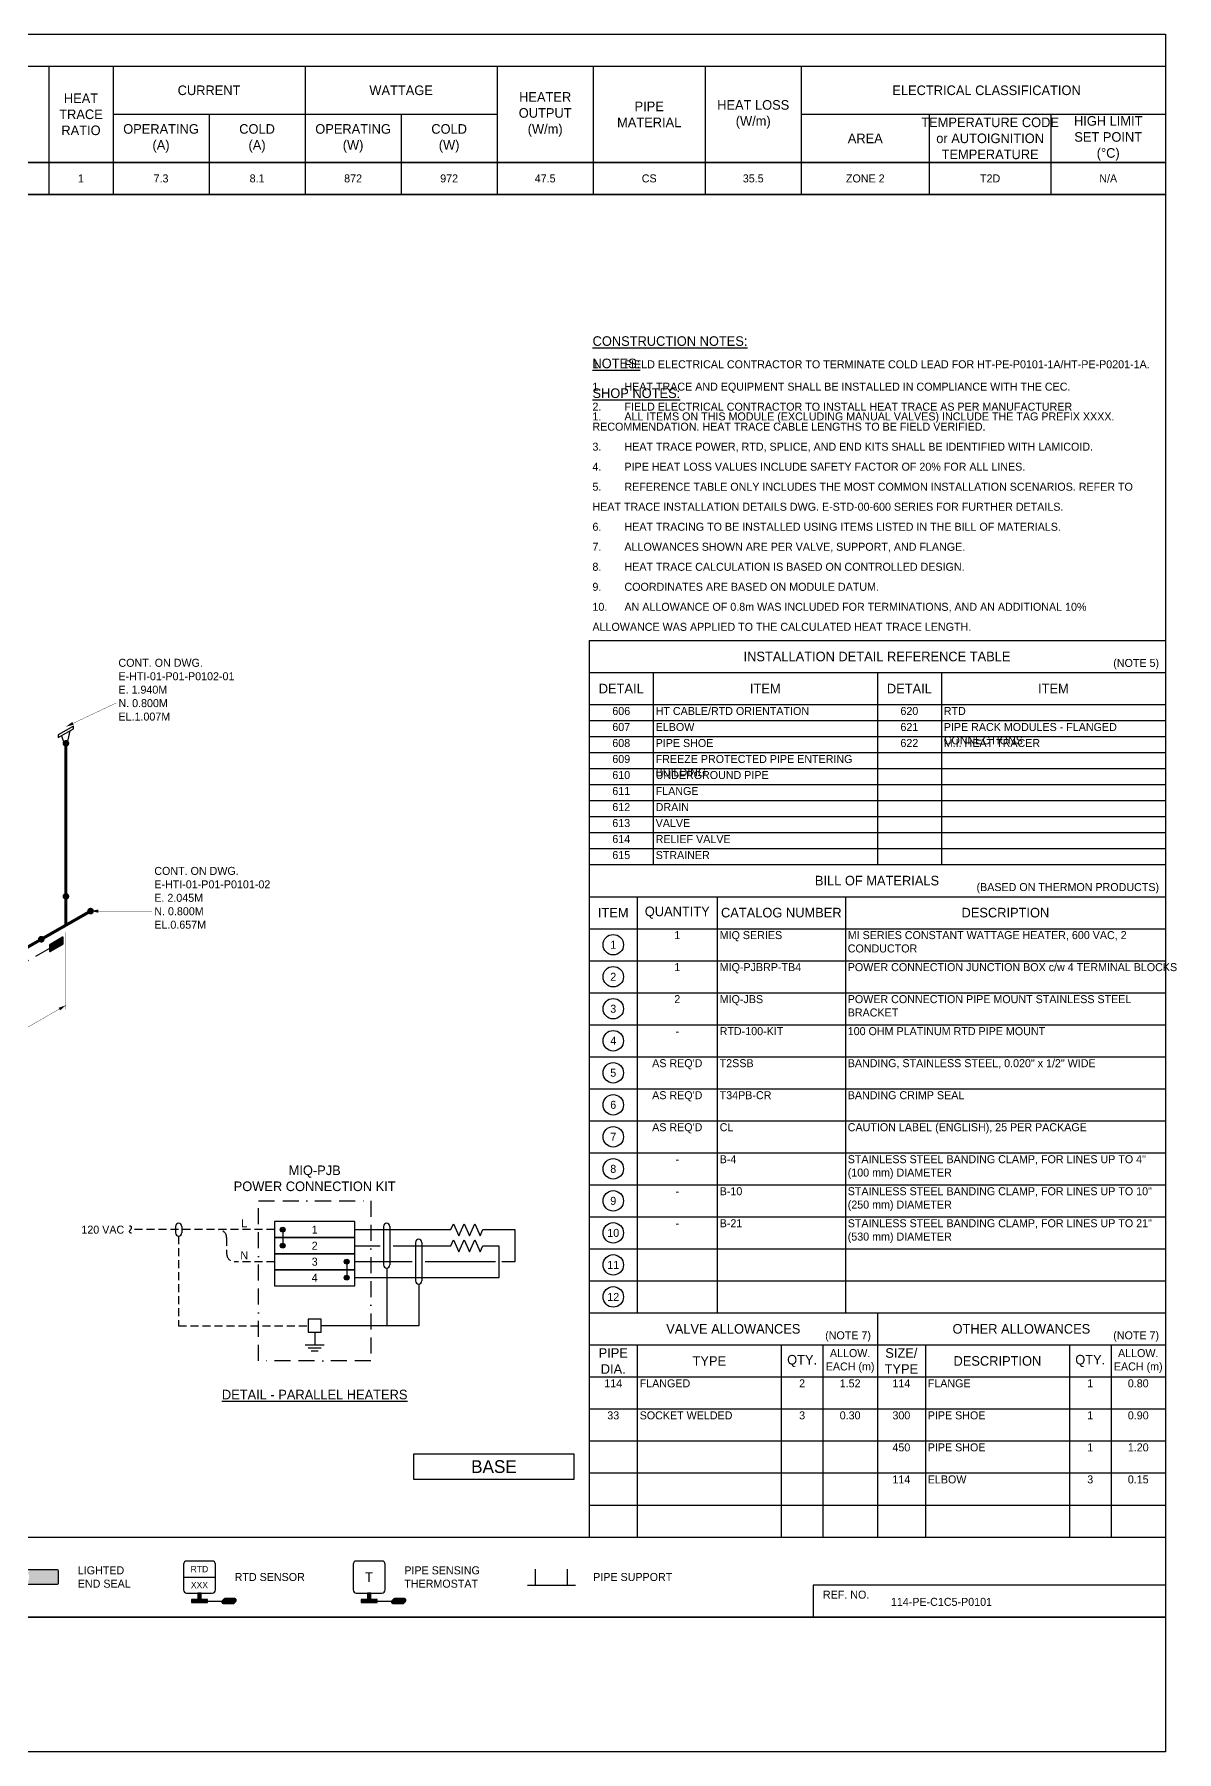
# Model space of a CAD drawing. Extents: x 0 to 847, y -42 to 494.
# Drawn here: x 490 to 847, y -42 to 494 of the extents above; entities that cross this region are included whole.
import ezdxf
from ezdxf.enums import TextEntityAlignment as Align

# ---------------------------------------------------------------- set-up
doc = ezdxf.new("R2010")
doc.units = 0
doc.header["$LTSCALE"] = 10
doc.header["$MEASUREMENT"] = 0
for name, pattern in [('BORDER', [1.75, 0.5, -0.25, 0.5, -0.25, 0, -0.25]), ('DASHED', [0.75, 0.5, -0.25]), ('HIDDEN', [0.375, 0.25, -0.125])]:
    doc.linetypes.add(name, pattern=pattern)
doc.layers.get('Defpoints').update_dxf_attribs({"color": 9})
for name, color, linetype in [('DIMENSION', 2, 'Continuous'), ('EQUIP ENCL', 7, 'BORDER'), ('FWIRE-1', 1, 'HIDDEN'), ('HEAT_TRACE', 3, 'DASHED'), ('PIPE', 7, 'Continuous'), ('SYMBOL-3', 3, 'Continuous'), ('TABLE-1', 1, 'Continuous'), ('TABLE-7', 7, 'Continuous'), ('TEXT-2', 2, 'Continuous'), ('TEXT2', 40, 'Continuous'), ('TITLE', 7, 'Continuous'), ('WELDS', 7, 'Continuous'), ('Wipeout', 7, 'Continuous'), ('WIRE-1', 1, 'Continuous')]:
    doc.layers.add(name, color=color, linetype=linetype)
doc.styles.add('framdcn', font='', dxfattribs={"height": 2.4})
doc.styles.add('Scovan Elec', font='')
doc.styles.add('Scovan Standard', font='', dxfattribs={"height": 2.5})
doc.styles.get("Standard").update_dxf_attribs({"font": ''})
doc.styles.get('framdcn').set_extended_font_data('Franklin Gothic Medium Cond')
doc.styles.get('Scovan Elec').set_extended_font_data('Franklin Gothic Medium Cond')
doc.styles.get('Scovan Standard').set_extended_font_data('Franklin Gothic Medium Cond')
doc.styles.get('Standard').set_extended_font_data('Franklin Gothic Medium Cond')

# ---------------------------------------------------------------- blocks, each defined once
blk = doc.blocks.new('*T18')
at = {"layer": 'TABLE-7', "color": 0, "linetype": 'ByBlock', "lineweight": -2, "transparency": 16777216}
for p, q in [((0, 0), (843.77, 0)), ((0, 0), (0, -10)), ((65, 0), (65, -10)), ((135, 0), (135, -10)), ((160, 0), (160, -10)), ((200, 0), (200, -10)), ((225, 0), (225, -10)), ((255, 0), (255, -10)), ((285, 0), (285, -10)), ((315, 0), (315, -10)), ((345, 0), (345, -10)), ((435, 0), (435, -10)), ((465, 0), (465, -10)), ((495, 0), (495, -10)), ((515, 0), (515, -10)), ((545, 0), (545, -10)), ((575, 0), (575, -10)), ((605, 0), (605, -10)), ((635, 0), (635, -10)), ((665, 0), (665, -10)), ((700, 0), (700, -10)), ((730, 0), (730, -10)), ((770, 0), (770, -10)), ((808, 0), (808, -10)), ((843.77, 0), (843.77, -10)), ((0, -10), (843.77, -10))]:
    blk.add_line(p, q, dxfattribs=at)
blk = doc.blocks.new('*U131')
at = {"layer": 'TEXT-2', "insert": (1, 3), "char_height": 2.5, "attachment_point": 7, "style": 'Scovan Elec'}
blk.add_mtext_dynamic_manual_height_columns('\\pxsm1.5;{\\H1.2x;\\LNOTES:\\P\\pi-3,l3,s*,t3;}1.^IHEAT TRACE AND EQUIPMENT SHALL BE INSTALLED IN COMPLIANCE WITH THE CEC.\\P2.^IFIELD ELECTRICAL CONTRACTOR TO INSTALL HEAT TRACE AS PER MANUFACTURER RECOMMENDATION. HEAT TRACE CABLE LENGTHS TO BE FIELD VERIFIED.\\P3.^IHEAT TRACE POWER, RTD, SPLICE, AND END KITS SHALL BE IDENTIFIED WITH LAMICOID.\\P4.^IPIPE HEAT LOSS VALUES INCLUDE SAFETY FACTOR OF 20% FOR ALL LINES.\\P5.^IREFERENCE TABLE ONLY INCLUDES THE MOST COMMON INSTALLATION SCENARIOS. REFER TO HEAT TRACE INSTALLATION DETAILS DWG. E-STD-00-600 SERIES FOR FURTHER DETAILS.\\P6.^IHEAT TRACING TO BE INSTALLED USING ITEMS LISTED IN THE BILL OF MATERIALS.\\P7.^IALLOWANCES SHOWN ARE PER VALVE, SUPPORT, AND FLANGE.\\P8.^IHEAT TRACE CALCULATION IS BASED ON CONTROLLED DESIGN.\\P9.^ICOORDINATES ARE BASED ON MODULE DATUM.\\P10.^IAN ALLOWANCE OF 0.8m WAS INCLUDED FOR TERMINATIONS, AND AN ADDITIONAL 10% ALLOWANCE WAS APPLIED TO THE CALCULATED HEAT TRACE LENGTH.', width=175, gutter_width=10, heights=[0], dxfattribs=at)
blk = doc.blocks.new('*U13')
at = {"layer": 'SYMBOL-3'}
h = blk.add_hatch(color=256, dxfattribs=at)
h.dxf.hatch_style = 1
h.paths.add_polyline_path([(489.13, 56.79), (488.39, 56.05), (488.58, 55.66), (488.7, 55.29), (488.77, 54.92), (488.79, 54.54), (488.77, 54.15), (488.7, 53.78), (488.58, 53.42), (488.39, 53.02), (489.13, 52.29), (497.5, 52.29, 0.414214), (498, 52.79), (498, 56.29, 0.414214), (497.5, 56.79)])
h = blk.add_hatch(color=256, dxfattribs=at)
h.dxf.hatch_style = 1
h.paths.add_polyline_path([(541.5, 47.54), (539.5, 47.54), (539.5, 46.54), (544.5, 46.54), (544.5, 47.54), (542.5, 47.54), (542.5, 49.54), (541.5, 49.54)])
h = blk.add_hatch(color=256, dxfattribs=at)
h.dxf.hatch_style = 1
h.paths.add_polyline_path([(594.5, 47.54), (592.5, 47.54), (592.5, 46.54), (597.5, 46.54), (597.5, 47.54), (595.5, 47.54), (595.5, 49.54), (594.5, 49.54)])
h = blk.add_hatch(color=256, dxfattribs=at)
h.dxf.hatch_style = 1
h.paths.add_polyline_path([(552.53, 46.29, 0.414214), (553.03, 46.79, 1), (553.03, 47.79), (549.94, 47.79, 0.414214), (549.44, 47.29, 1), (549.44, 46.29)])
h = blk.add_hatch(color=256, dxfattribs=at)
h.dxf.hatch_style = 1
h.paths.add_polyline_path([(605.53, 46.29, 0.414214), (606.03, 46.79, 1), (606.03, 47.79), (602.94, 47.79, 0.414214), (602.44, 47.29, 1), (602.44, 46.29)])
at = {"layer": 'Defpoints'}
for points in [[(488, 56.29), (488, 52.79, 0.414214), (488.5, 52.29), (497.5, 52.29, 0.414214), (498, 52.79), (498, 56.29, 0.414214), (497.5, 56.79), (488.5, 56.79, 0.414214)], [(549.59, 47.64), (549.09, 47.14, 0.668179), (549.44, 46.29), (552.53, 46.29, 0.198912), (552.88, 46.43), (553.38, 46.93, 0.668179), (553.03, 47.79), (549.94, 47.79, 0.198912)], [(602.59, 47.64), (602.09, 47.14, 0.668179), (602.44, 46.29), (605.53, 46.29, 0.198912), (605.88, 46.43), (606.38, 46.93, 0.668179), (606.03, 47.79), (602.94, 47.79, 0.198912)]]:
    blk.add_lwpolyline(points, format="xyb", close=True, dxfattribs=at)
for points in [[(541.5, 49.54), (541.5, 47.54), (539.5, 47.54), (539.5, 46.54), (544.5, 46.54), (544.5, 47.54), (542.5, 47.54), (542.5, 49.54)], [(594.5, 49.54), (594.5, 47.54), (592.5, 47.54), (592.5, 46.54), (597.5, 46.54), (597.5, 47.54), (595.5, 47.54), (595.5, 49.54)]]:
    blk.add_lwpolyline(points, close=True, dxfattribs=at)
at = {"layer": 'PIPE'}
for p, q in [((647, 52.04), (647, 57.04)), ((657, 52.04), (657, 57.04)), ((644.5, 52.04), (659.5, 52.04))]:
    blk.add_line(p, q, dxfattribs=at)
at = {"layer": 'SYMBOL-3'}
for p, q in [((537, 54.54), (547, 54.54)), ((544.5, 47.04), (549.01, 47.04)), ((597.5, 47.04), (602.01, 47.04))]:
    blk.add_line(p, q, dxfattribs=at)
for points in [[(537, 58.54), (537, 50.54, 0.414214), (538, 49.54), (546, 49.54, 0.414214), (547, 50.54), (547, 58.54, 0.414214), (546, 59.54), (538, 59.54, 0.414214)], [(590, 58.54), (590, 50.54, 0.414214), (591, 49.54), (599, 49.54, 0.414214), (600, 50.54), (600, 58.54, 0.414214), (599, 59.54), (591, 59.54, 0.414214)]]:
    blk.add_lwpolyline(points, format="xyb", close=True, dxfattribs=at)
at = {"layer": 'TABLE-1'}
blk.add_lwpolyline([(0, 67.04), (843.77, 67.04)], dxfattribs=at)
at = {"layer": 'TEXT-2'}
for s, height, p in [('RTD', 2, (542, 57.04)), ('T', 3, (595, 54.54)), ('XXX', 2, (542, 52.04))]:
    blk.add_text(s, height=height, rotation=360, dxfattribs=at).set_placement(p, align=Align.MIDDLE)
at = {"layer": 'TEXT-2', "char_height": 2.5, "attachment_point": 4, "style": 'Scovan Elec'}
for s, insert in [('LIGHTED\\PEND SEAL', (504, 54.54)), ('RTD SENSOR', (553, 54.54)), ('PIPE SENSING\\PTHERMOSTAT', (606, 54.54)), ('PIPE SUPPORT', (665, 54.54))]:
    blk.add_mtext(s, dxfattribs=dict(at, insert=insert))
blk = doc.blocks.new('ShopNotes')
at = {"layer": 'TEXT-2', "insert": (1, 3), "char_height": 2.5, "attachment_point": 7, "style": 'Scovan Elec'}
blk.add_mtext_dynamic_manual_height_columns('\\pxsm1.5;{\\H1.2x;\\LSHOP NOTES:\\P\\pi-3,l3,s*,t3;}1.^IALL ITEMS ON THIS MODULE (EXCLUDING MANUAL VALVES) INCLUDE THE TAG PREFIX XXXX.', width=175, gutter_width=10, heights=[0], dxfattribs=at)
blk = doc.blocks.new('block1')
at = {"layer": 'TEXT2'}
blk.add_hatch(color=256, dxfattribs=at).paths.add_polyline_path([(0.001, 0.001), (2.001, 1.501), (2.401, 0.601)])
at = {"layer": 'TEXT2', "linetype": 'ByBlock', "const_width": 0.1, "flags": 128}
blk.add_lwpolyline([(15.7, 7.4), (0, 0)], dxfattribs=at)
blk = doc.blocks.new('block2')
at = {"layer": 'TEXT2', "style": 'framdcn'}
for s, p in [('E. 1.940M', (0, 0)), ('N. 0.800M', (0, -4.2)), ('EL.1.007M', (0, -8.4))]:
    blk.add_text(s, height=2.5, dxfattribs=at).set_placement(p)
blk = doc.blocks.new('block17')
at = {"layer": 'TEXT2'}
blk.add_hatch(color=256, dxfattribs=at).paths.add_polyline_path([(0.001, 0), (2.401, 0.5), (2.401, -0.5)])
at = {"layer": 'TEXT2', "linetype": 'ByBlock', "const_width": 0.1, "flags": 128}
blk.add_lwpolyline([(19.2, 0), (0, 0)], dxfattribs=at)
blk = doc.blocks.new('block18')
at = {"layer": 'TEXT2', "style": 'framdcn'}
for s, p in [('E. 2.045M', (0, 0)), ('N. 0.800M', (0, -4.2)), ('EL.0.657M', (0, -8.4))]:
    blk.add_text(s, height=2.5, dxfattribs=at).set_placement(p)
blk = doc.blocks.new('block19')
at = {"layer": 'PIPE', "linetype": 'ByBlock', "flags": 128}
for points in [[(-2.4, -2.2), (2.4, 0.5)], [(0, 0), (-2.4, -1.4)], [(2.4, 1.4), (0, 0)], [(2.4, 0.5), (2.4, 1.4)], [(-2.4, -1.4), (-2.4, -2.2)], [(-1.4, -1.7), (-0.5, -4.4)], [(-0.5, -4.4), (0.5, -3.8)], [(0.5, -3.8), (1.3, -0.1)]]:
    blk.add_lwpolyline(points, dxfattribs=at)
at = {"flags": 1}
for tag in ['Tag', 'UCI', 'Pipe Ref', 'Description', 'Key']:
    blk.add_attdef(tag, (0, 0), '', height=1, dxfattribs=at)
blk = doc.blocks.new('block20')
at = {"layer": 'PIPE', "linetype": 'ByBlock', "const_width": 0.95, "flags": 128}
blk.add_lwpolyline([(0, -47.8), (0, 0)], dxfattribs=at)
at = {"flags": 1}
for tag in ['Tag', 'UCI', 'Pipe Ref', 'Description', 'Key']:
    blk.add_attdef(tag, (0, 0), '', height=1, dxfattribs=at)
blk = doc.blocks.new('block21')
at = {"layer": 'PIPE', "linetype": 'ByBlock', "const_width": 0.95, "flags": 128}
for points in [[(0, -9), (0, 0)], [(7.7, -4.6), (0, -9)], [(-7.7, -13.4), (0, -9)]]:
    blk.add_lwpolyline(points, dxfattribs=at)
at = {"flags": 1}
for tag in ['Tag', 'UCI', 'Pipe Ref', 'Description', 'Key']:
    blk.add_attdef(tag, (0, 0), '', height=1, dxfattribs=at)
blk = doc.blocks.new('block22')
at = {"layer": 'PIPE', "linetype": 'ByBlock', "const_width": 0.95, "flags": 128}
for points in [[(-49, -28.2), (0, 0)], [(-122.6, -70.7), (-49, -28.2)]]:
    blk.add_lwpolyline(points, dxfattribs=at)
at = {"flags": 1}
for tag in ['Tag', 'UCI', 'Pipe Ref', 'Description', 'Key']:
    blk.add_attdef(tag, (0, 0), '', height=1, dxfattribs=at)
blk = doc.blocks.new('block54')
at = {"layer": 'WELDS'}
h = blk.add_hatch(color=256, dxfattribs=at)
edge = h.paths.add_edge_path(flags=0)
edge.add_arc((0, 0), 1.05, 0, 360)
at = {"flags": 1}
for tag in ['Tag', 'UCI', 'Pipe Ref', 'Description', 'Key']:
    blk.add_attdef(tag, (0, 0), '', height=1, dxfattribs=at)
blk = doc.blocks.new('block55')
at = {"layer": 'WELDS'}
h = blk.add_hatch(color=256, dxfattribs=at)
edge = h.paths.add_edge_path(flags=0)
edge.add_arc((0, 0), 1.05, 0, 360)
at = {"flags": 1}
for tag in ['Tag', 'UCI', 'Pipe Ref', 'Description', 'Key']:
    blk.add_attdef(tag, (0, 0), '', height=1, dxfattribs=at)
blk = doc.blocks.new('block56')
at = {"layer": 'WELDS'}
h = blk.add_hatch(color=256, dxfattribs=at)
edge = h.paths.add_edge_path(flags=0)
edge.add_arc((0, 0), 1.05, 0, 360)
at = {"flags": 1}
for tag in ['Tag', 'UCI', 'Pipe Ref', 'Description', 'Key']:
    blk.add_attdef(tag, (0, 0), '', height=1, dxfattribs=at)
blk = doc.blocks.new('block79')
at = {"layer": 'WELDS'}
h = blk.add_hatch(color=256, dxfattribs=at)
edge = h.paths.add_edge_path(flags=0)
edge.add_arc((0, 0), 1.05, 0, 360)
at = {"flags": 1}
for tag in ['Tag', 'UCI', 'Pipe Ref', 'Description', 'Key']:
    blk.add_attdef(tag, (0, 0), '', height=1, dxfattribs=at)
blk = doc.blocks.new('*U31')
blk.add_lwpolyline([(-12.5, 2.5), (-12.5, -2.5), (12.5, -2.5), (12.5, 2.5)], close=True)
at = {"color": 2}
blk.add_attdef('TAG1', text='', height=2.5, dxfattribs=at).set_placement((0, 0), align=Align.MIDDLE)
blk = doc.blocks.new('*U29')
at = {"linetype": 'Continuous'}
blk.add_lwpolyline([(-5, 0), (-4.17, 1.87), (-2.5, -1.88), (-0.83, 1.87), (0.83, -1.88), (2.5, 1.87), (4.17, -1.88), (5, 0)], dxfattribs=at)
at = {"color": 2}
for tag in ['TAG2', 'TAG3']:
    blk.add_attdef(tag, text='', height=2.5, dxfattribs=at).set_placement((0, 4.25), align=Align.CENTER)
at = {"color": 2, "lineweight": 30, "flags": 104}
blk.add_attdef('TAG1', text='', height=2.5, dxfattribs=at).set_placement((3.67, 5.9), align=Align.BOTTOM_CENTER)
blk = doc.blocks.new('*U30')
blk.add_lwpolyline([(-2, 2), (-2, -2), (2, -2), (2, 2)], close=True)
at = {"color": 2}
blk.add_attdef('TAG1', text='', height=2.5, dxfattribs=at).set_placement((0, 0), align=Align.MIDDLE)
blk = doc.blocks.new('S-Ground')
for p, q in [((-3, 0), (3, 0)), ((-2.05, -0.95), (2.05, -0.95)), ((-1.11, -1.89), (1.11, -1.89))]:
    blk.add_line(p, q)
blk = doc.blocks.new('*U106')
for p, q in [((-1, 11), (-1, -1)), ((1, 11), (1, -1))]:
    blk.add_line(p, q)
for centre, start, end in [((0, 11), 0, 180), ((0, -1), 180, 0)]:
    blk.add_arc(centre, 1, start, end)
blk = doc.blocks.new('*U107')
for p, q in [((-1, 11), (-1, -1)), ((1, 11), (1, -1))]:
    blk.add_line(p, q)
for centre, start, end in [((0, 11), 0, 180), ((0, -1), 180, 0)]:
    blk.add_arc(centre, 1, start, end)
blk = doc.blocks.new('*U32')
blk.add_open_spline([(0.3, -1.07), (0.22, -1.08), (0.05, -1.09), (-0.2, -0.97), (-0.31, -0.73), (-0.32, -0.46), (-0.12, -0.14), (0.12, 0.14), (0.32, 0.46), (0.31, 0.73), (0.2, 0.97), (-0.05, 1.09), (-0.22, 1.08), (-0.3, 1.07)], degree=3, knots=[0, 0, 0, 0, 0.23778, 0.504219, 0.769947, 1.007727, 1.273929, 1.868857, 2.135059, 2.372839, 2.638567, 2.905005, 3.142785, 3.142785, 3.142785, 3.142785])
blk = doc.blocks.new('*U28')
for p, q in [((-1, 1), (-1, -1)), ((1, 1), (1, -1))]:
    blk.add_line(p, q)
for centre, start, end in [((0, 1), 0, 180), ((0, -1), 180, 0)]:
    blk.add_arc(centre, 1, start, end)
blk = doc.blocks.new('*U103')
at = {"linetype": 'Continuous'}
blk.add_lwpolyline([(-0.75, 0, -1), (0.75, 0, -1), (-0.75, 0, -1), (0.5, 0, -1), (-0.5, 0, -1), (0.25, 0, -1), (-0.25, 0, -1), (0, 0, 1), (0.25, 0)], format="xyb", dxfattribs=at)
blk = doc.blocks.new('*U105')
at = {"layer": 'EQUIP ENCL'}
blk.add_lwpolyline([(-17.5, 0), (17.5, 0), (17.5, -50), (-17.5, -50)], close=True, dxfattribs=at)
at = {"layer": 'FWIRE-1'}
for p, q in [((-12.5, -9), (-57.5, -9)), ((-42.5, -11), (-42.5, -39)), ((-27.5, -11.5), (-27.5, -16.5)), ((-12.5, -19), (-25, -19)), ((-42.5, -39), (-2, -39))]:
    blk.add_line(p, q, dxfattribs=at)
for centre, start, end in [((-30, -11.5), 0, 90), ((-25, -16.5), 180, 270)]:
    blk.add_arc(centre, 2.5, start, end, dxfattribs=at)
at = {"layer": 'WIRE-1'}
for p, q in [((-10, -9), (-10, -14)), ((12.5, -9), (42.5, -9)), ((52.5, -9), (62.5, -9)), ((62.5, -9), (62.5, -19)), ((12.5, -14), (20.5, -14)), ((24.5, -14), (42.5, -14)), ((52.5, -14), (57.5, -14)), ((57.5, -14), (57.5, -24)), ((10, -19), (10, -24)), ((30.5, -19), (12.5, -19)), ((22.5, -21), (22.5, -39)), ((56.5, -19), (34.5, -19)), ((62.5, -19), (58.5, -19)), ((57.5, -24), (12.5, -24)), ((32.5, -26), (32.5, -39)), ((0, -41), (0, -45)), ((32.5, -39), (2, -39))]:
    blk.add_line(p, q, dxfattribs=at)
for name, p in [('*U32', (-57.5, -9)), ('*U28', (-42.5, -9)), ('*U103', (-10, -9)), ('*U106', (22.5, -19)), ('*U29', (47.5, -9)), ('*U103', (-10, -14)), ('*U107', (32.5, -24)), ('*U29', (47.5, -14)), ('*U103', (10, -19)), ('*U103', (10, -24)), ('*U30', (0, -39)), ('S-Ground', (0, -45))]:
    blk.add_blockref(name, p, dxfattribs=at)
for p, values in [((0, -9), {'TAG1': '1'}), ((0, -14), {'TAG1': '2'}), ((0, -19), {'TAG1': '3'}), ((0, -24), {'TAG1': '4'})]:
    blk.add_blockref('*U31', p, dxfattribs=at).add_auto_attribs(values)
at = {"color": 2, "style": 'Scovan Elec'}
blk.add_attdef('SUPPLY.VOLT', text='', height=2.5, dxfattribs=at).set_placement((-59.5, -9), align=Align.MIDDLE_RIGHT)
for tag, p in [('LINE1', (-22, -7)), ('LINE2', (-22, -17))]:
    blk.add_attdef(tag, text='', height=2.5, dxfattribs=at).set_placement(p, align=Align.MIDDLE)
at = {"layer": 'TEXT-2', "char_height": 3, "style": 'Scovan Elec'}
for s, insert, attachment_point in [('MIQ-PJB\\PPOWER CONNECTION KIT', (0, 3), 8), ('{\\LDETAIL - PARALLEL HEATERS}', (0, -59), 2)]:
    blk.add_mtext(s, dxfattribs=dict(at, insert=insert, attachment_point=attachment_point))
blk = doc.blocks.new('*T133')
at = {"layer": 'TABLE-7', "color": 0, "linetype": 'ByBlock', "lineweight": -2, "transparency": 16777216}
for p, q in [((0, 0), (90, 0)), ((0, 0), (0, -60)), ((20, 0), (20, -60)), ((90, 0), (90, -60)), ((90, 0), (180, 0)), ((90, 0), (90, -60)), ((110, 0), (110, -60)), ((180, 0), (180, -60)), ((0, -10), (90, -10)), ((90, -10), (180, -10)), ((0, -15), (90, -15)), ((90, -15), (180, -15)), ((0, -20), (90, -20)), ((90, -20), (180, -20)), ((0, -25), (90, -25)), ((90, -25), (180, -25)), ((0, -30), (90, -30)), ((90, -30), (180, -30)), ((0, -35), (90, -35)), ((90, -35), (180, -35)), ((0, -40), (90, -40)), ((90, -40), (180, -40)), ((0, -45), (90, -45)), ((90, -45), (180, -45)), ((0, -50), (90, -50)), ((90, -50), (180, -50)), ((0, -55), (90, -55)), ((90, -55), (180, -55)), ((0, -60), (90, -60)), ((90, -60), (180, -60))]:
    blk.add_line(p, q, dxfattribs=at)
at = {"layer": 'TABLE-7', "color": 2, "transparency": 16777216, "style": 'Scovan Elec'}
for s, insert, char_height, width, attachment_point in [('DETAIL', (10, -5), 3, 19, 5), ('ITEM', (55, -5), 3, 69, 5), ('DETAIL', (100, -5), 3, 19, 5), ('ITEM', (145, -5), 3, 69, 5), ('606', (10, -10.75), 2.5, 18.5, 2), ('HT CABLE/RTD ORIENTATION', (20.75, -10.75), 2.5, 68.5, 1), ('620', (100, -10.75), 2.5, 18.5, 2), ('607', (10, -15.75), 2.5, 18.5, 2), ('ELBOW', (20.75, -15.75), 2.5, 68.5, 1), ('621', (100, -15.75), 2.5, 18.5, 2), ('PIPE RACK MODULES - FLANGED CONNECTIONS', (110.75, -15.75), 2.5, 68.5, 1), ('RTD', (110.75, -10.75), 2.5, 68.5, 1), ('608', (10, -20.75), 2.5, 18.5, 2), ('PIPE SHOE', (20.75, -20.75), 2.5, 68.5, 1), ('622', (100, -20.75), 2.5, 18.5, 2), ('M.I. HEAT TRACER', (110.75, -20.75), 2.5, 68.5, 1), ('609', (10, -25.75), 2.5, 18.5, 2), ('FREEZE PROTECTED PIPE ENTERING BUILDING', (20.75, -25.75), 2.5, 68.5, 1), ('610', (10, -30.75), 2.5, 18.5, 2), ('UNDERGROUND PIPE', (20.75, -30.75), 2.5, 68.5, 1), ('611', (10, -35.75), 2.5, 18.5, 2), ('FLANGE', (20.75, -35.75), 2.5, 68.5, 1), ('612', (10, -40.75), 2.5, 18.5, 2), ('DRAIN', (20.75, -40.75), 2.5, 68.5, 1), ('613', (10, -45.75), 2.5, 18.5, 2), ('VALVE', (20.75, -45.75), 2.5, 68.5, 1), ('614', (10, -50.75), 2.5, 18.5, 2), ('RELIEF VALVE', (20.75, -50.75), 2.5, 68.5, 1), ('615', (10, -55.75), 2.5, 18.5, 2), ('STRAINER', (20.75, -55.75), 2.5, 68.5, 1)]:
    blk.add_mtext(s, dxfattribs=dict(at, insert=insert, char_height=char_height, width=width, attachment_point=attachment_point))
blk = doc.blocks.new('*T120')
at = {"layer": 'TABLE-7', "color": 0, "linetype": 'ByBlock', "lineweight": -2, "transparency": 16777216}
for p, q in [((0, 0), (180, 0)), ((0, 0), (0, -130)), ((15, 0), (15, -130)), ((40, 0), (40, -130)), ((80, 0), (80, -130)), ((180, 0), (180, -130)), ((0, -10), (180, -10)), ((0, -20), (180, -20)), ((0, -30), (180, -30)), ((0, -40), (180, -40)), ((0, -50), (180, -50)), ((0, -60), (180, -60)), ((0, -70), (180, -70)), ((0, -80), (180, -80)), ((0, -90), (180, -90)), ((0, -100), (180, -100)), ((0, -110), (180, -110)), ((0, -120), (180, -120)), ((0, -130), (180, -130))]:
    blk.add_line(p, q, dxfattribs=at)
at = {"layer": 'TABLE-7', "color": 2, "transparency": 16777216, "style": 'Scovan Elec'}
for s, insert, char_height, width, attachment_point in [('ITEM', (7.5, -5), 3, 14, 5), ('QUANTITY', (27.5, -5), 3, 24, 5), ('CATALOG NUMBER', (60, -5), 3, 38.5, 5), ('DESCRIPTION', (130, -5), 3, 98.5, 5), ('MIQ SERIES', (40.75, -10.75), 2.5, 38.5, 1), ('MI SERIES CONSTANT WATTAGE HEATER, 600 VAC, 2 CONDUCTOR', (80.75, -10.75), 2.5, 98.5, 1), ('1', (27.5, -10.75), 2.5, 23.5, 2), ('1', (27.5, -20.75), 2.5, 23.5, 2), ('MIQ-PJBRP-TB4', (40.75, -20.75), 2.5, 38.5, 1), ('POWER CONNECTION JUNCTION BOX c/w 4 TERMINAL BLOCKS', (80.75, -20.75), 2.5, 98.5, 1), ('2', (27.5, -30.75), 2.5, 23.5, 2), ('MIQ-JBS', (40.75, -30.75), 2.5, 38.5, 1), ('POWER CONNECTION PIPE MOUNT STAINLESS STEEL BRACKET', (80.75, -30.75), 2.5, 98.5, 1), ('-', (27.5, -40.75), 2.5, 23.5, 2), ('RTD-100-KIT', (40.75, -40.75), 2.5, 38.5, 1), ('100 OHM PLATINUM RTD PIPE MOUNT', (80.75, -40.75), 2.5, 98.5, 1), ("AS REQ'D", (27.5, -50.75), 2.5, 23.5, 2), ('T2SSB', (40.75, -50.75), 2.5, 38.5, 1), ('BANDING, STAINLESS STEEL, 0.020" x 1/2" WIDE', (80.75, -50.75), 2.5, 98.5, 1), ("AS REQ'D", (27.5, -60.75), 2.5, 23.5, 2), ('T34PB-CR', (40.75, -60.75), 2.5, 38.5, 1), ('BANDING CRIMP SEAL', (80.75, -60.75), 2.5, 98.5, 1), ("AS REQ'D", (27.5, -70.75), 2.5, 23.5, 2), ('CL', (40.75, -70.75), 2.5, 38.5, 1), ('CAUTION LABEL (ENGLISH), 25 PER PACKAGE', (80.75, -70.75), 2.5, 98.5, 1), ('-', (27.5, -80.75), 2.5, 23.5, 2), ('B-4', (40.75, -80.75), 2.5, 38.5, 1), ('STAINLESS STEEL BANDING CLAMP, FOR LINES UP TO 4" (100 mm) DIAMETER', (80.75, -80.75), 2.5, 98.5, 1), ('B-10', (40.75, -90.75), 2.5, 38.5, 1), ('STAINLESS STEEL BANDING CLAMP, FOR LINES UP TO 10" (250 mm) DIAMETER', (80.75, -90.75), 2.5, 98.5, 1), ('-', (27.5, -90.75), 2.5, 23.5, 2), ('B-21', (40.75, -100.75), 2.5, 38.5, 1), ('STAINLESS STEEL BANDING CLAMP, FOR LINES UP TO 21" (530 mm) DIAMETER', (80.75, -100.75), 2.5, 98.5, 1), ('-', (27.5, -100.75), 2.5, 23.5, 2)]:
    blk.add_mtext(s, dxfattribs=dict(at, insert=insert, char_height=char_height, width=width, attachment_point=attachment_point))
blk = doc.blocks.new('*U16')
blk.add_wipeout([(0, 3.2), (-0.4, 3.17), (-0.8, 3.1), (-1.18, 2.98), (-1.54, 2.8), (-1.88, 2.59), (-2.19, 2.33), (-2.47, 2.04), (-2.7, 1.71), (-2.9, 1.36), (-3.04, 0.99), (-3.14, 0.6), (-3.19, 0.2), (-3.19, -0.2), (-3.14, -0.6), (-3.04, -0.99), (-2.9, -1.36), (-2.7, -1.71), (-2.47, -2.04), (-2.19, -2.33), (-1.88, -2.59), (-1.54, -2.8), (-1.18, -2.98), (-0.8, -3.1), (-0.4, -3.17), (0, -3.2), (0.4, -3.17), (0.8, -3.1), (1.18, -2.98), (1.54, -2.8), (1.88, -2.59), (2.19, -2.33), (2.47, -2.04), (2.7, -1.71), (2.9, -1.36), (3.04, -0.99), (3.14, -0.6), (3.19, -0.2), (3.19, 0.2), (3.14, 0.6), (3.04, 0.99), (2.9, 1.36), (2.7, 1.71), (2.47, 2.04), (2.19, 2.33), (1.88, 2.59), (1.54, 2.8), (1.18, 2.98), (0.8, 3.1), (0.4, 3.17)]).dxf.layer = 'Wipeout'
blk.add_circle((0, 0), 3.2)
at = {"color": 2}
blk.add_attdef('TAG1', text='', height=2.5, dxfattribs=at).set_placement((0, 0), align=Align.MIDDLE)
blk.add_attdef('TAG2', text='', height=2.5, dxfattribs=at).set_placement((3, -3), align=Align.MIDDLE_LEFT)
blk = doc.blocks.new('Heat_Trace_Design_Data')
at = {"layer": 'TEXT-2', "style": 'Scovan Elec'}
blk.add_attdef('PNL#-CKT#_1', text='', height=2.5, dxfattribs=at).set_placement((32.5, -5), align=Align.MIDDLE)
for tag, p in [('TRACE#_1', (100, -5)), ('INSU.THK_1', (147.5, -5)), ('INSU.CODE_1', (180, -5)), ('INSU.SIZE_1', (212.5, -5)), ('MIN.TEMP_1', (240, -5)), ('STARTUP.TEMP_1', (270, -5)), ('EXP.TEMP_1', (300, -5)), ('MAINT.TEMP_1', (330, -5)), ('CABLE.TYPE_1', (390, -5)), ('CABLE.LENGTH_1', (450, -5)), ('SUPPLY.VOLT_1', (480, -5)), ('HT.RATIO_1', (505, -5)), ('OPER.CURRENT_1', (530, -5)), ('COLD.CURRENT_1', (560, -5)), ('OPER.WATT_1', (590, -5)), ('COLD.WATT_1', (620, -5)), ('HEATER.OUTPUT_1', (650, -5)), ('PIPE.MAT_1', (682.5, -5)), ('HEAT.LOSS_1', (715, -5)), ('AREA.CLASS_1', (750, -5)), ('TEMPERATURE.CODE_1', (789, -5)), ('HI.LIMIT.SET.PT_1', (825.89, -5))]:
    blk.add_attdef(tag, text='', height=2.5, dxfattribs=at).set_placement(p, align=Align.MIDDLE_CENTER)
blk = doc.blocks.new('*T121')
at = {"layer": 'TABLE-7', "color": 0, "linetype": 'ByBlock', "lineweight": -2, "transparency": 16777216}
for p, q in [((0, 0), (90, 0)), ((0, 0), (0, -50)), ((15, 0), (15, -50)), ((60, 0), (60, -50)), ((73, 0), (73, -50)), ((90, 0), (90, -50)), ((0, -10), (90, -10)), ((0, -20), (90, -20)), ((0, -30), (90, -30)), ((0, -40), (90, -40)), ((0, -50), (90, -50))]:
    blk.add_line(p, q, dxfattribs=at)
at = {"layer": 'TABLE-7', "color": 2, "transparency": 16777216, "char_height": 2.5, "width": 11.5, "attachment_point": 2, "style": 'Scovan Elec'}
for s, insert in [('2', (66.5, -0.75)), ('3', (66.5, -10.75))]:
    blk.add_mtext(s, dxfattribs=dict(at, insert=insert))
blk = doc.blocks.new('*T122')
at = {"layer": 'TABLE-7', "color": 0, "linetype": 'ByBlock', "lineweight": -2, "transparency": 16777216}
for p, q in [((0, 0), (90, 0)), ((0, 0), (0, -50)), ((15, 0), (15, -50)), ((60, 0), (60, -50)), ((73, 0), (73, -50)), ((90, 0), (90, -50)), ((0, -10), (90, -10)), ((0, -20), (90, -20)), ((0, -30), (90, -30)), ((0, -40), (90, -40)), ((0, -50), (90, -50))]:
    blk.add_line(p, q, dxfattribs=at)
at = {"layer": 'TABLE-7', "color": 2, "transparency": 16777216, "char_height": 2.5, "style": 'Scovan Elec'}
for s, insert, width, attachment_point in [('1', (66.5, -0.75), 11.5, 2), ('1', (66.5, -10.75), 11.5, 2), ('1', (66.5, -20.75), 11.5, 2), ('114', (7.5, -30.75), 13.5, 2), ('ELBOW', (15.75, -30.75), 43.5, 1), ('3', (66.5, -30.75), 11.5, 2), ('0.15', (81.5, -30.75), 15.5, 2)]:
    blk.add_mtext(s, dxfattribs=dict(at, insert=insert, width=width, attachment_point=attachment_point))
blk = doc.blocks.new('*U124')
at = {"layer": 'Defpoints'}
blk.add_point((0, 0), dxfattribs=at)
at = {"layer": 'TEXT-2', "insert": (15.75, -0.75), "char_height": 2.5, "attachment_point": 1, "style": 'Scovan Elec'}
blk.add_mtext('PIPE SHOE', dxfattribs=at)
at = {"layer": 'TEXT-2', "style": 'Scovan Elec'}
for tag, p in [('SIZE', (7.5, -0.75)), ('ALLOWANCE', (81.5, -0.75))]:
    blk.add_attdef(tag, text='', height=2.5, dxfattribs=at).set_placement(p, align=Align.TOP_CENTER)
blk = doc.blocks.new('*U127')
at = {"layer": 'Defpoints'}
blk.add_point((0, 0), dxfattribs=at)
at = {"layer": 'TEXT-2', "insert": (15.75, -0.75), "char_height": 2.5, "attachment_point": 1, "style": 'Scovan Elec'}
blk.add_mtext('FLANGED', dxfattribs=at)
at = {"layer": 'TEXT-2', "style": 'Scovan Elec'}
for tag, p in [('SIZE', (7.5, -0.75)), ('ALLOWANCE', (81.5, -0.75))]:
    blk.add_attdef(tag, text='', height=2.5, dxfattribs=at).set_placement(p, align=Align.TOP_CENTER)
blk = doc.blocks.new('*U126')
at = {"layer": 'Defpoints'}
blk.add_point((0, 0), dxfattribs=at)
at = {"layer": 'TEXT-2', "insert": (15.75, -0.75), "char_height": 2.5, "attachment_point": 1, "style": 'Scovan Elec'}
blk.add_mtext('SOCKET WELDED', dxfattribs=at)
at = {"layer": 'TEXT-2', "style": 'Scovan Elec'}
for tag, p in [('SIZE', (7.5, -0.75)), ('ALLOWANCE', (81.5, -0.75))]:
    blk.add_attdef(tag, text='', height=2.5, dxfattribs=at).set_placement(p, align=Align.TOP_CENTER)
blk = doc.blocks.new('*U123')
at = {"layer": 'Defpoints'}
blk.add_point((0, 0), dxfattribs=at)
at = {"layer": 'TEXT-2', "insert": (15.75, -0.75), "char_height": 2.5, "attachment_point": 1, "style": 'Scovan Elec'}
blk.add_mtext('PIPE SHOE', dxfattribs=at)
at = {"layer": 'TEXT-2', "style": 'Scovan Elec'}
for tag, p in [('SIZE', (7.5, -0.75)), ('ALLOWANCE', (81.5, -0.75))]:
    blk.add_attdef(tag, text='', height=2.5, dxfattribs=at).set_placement(p, align=Align.TOP_CENTER)
blk = doc.blocks.new('*U130')
h = blk.add_hatch(color=256)
h.dxf.hatch_style = 1
edge = h.paths.add_edge_path()
edge.add_ellipse((1.95, 0.25), major_axis=(0.153, 0.265), ratio=0.57735, start_angle=225, end_angle=315)
edge.add_line((2.17, 0.37), (2.17, 2.13))
edge.add_ellipse((1.95, 2), major_axis=(0.153, 0.265), ratio=0.57735, start_angle=-45, end_angle=45)
edge.add_line((1.95, 2.25), (-1.95, 0))
edge.add_ellipse((-1.95, -0.25), major_axis=(0.153, 0.265), ratio=0.57735, start_angle=45, end_angle=135)
edge.add_line((-2.17, -0.37), (-2.17, -2.12))
edge.add_ellipse((-1.95, -2), major_axis=(0.153, 0.265), ratio=0.57735, start_angle=135, end_angle=225)
edge.add_line((-1.95, -2.25), (1.95, 0))
at = {"extrusion": (-6.66134e-16, 0.816497, 0.57735)}
for p, q in [((1.95, 2.25), (-1.95, 0)), ((-1.95, -2.25), (1.95, 0)), ((2.17, 0.38), (2.17, 2.12)), ((-2.17, -0.38), (-2.17, -2.12))]:
    blk.add_line(p, q, dxfattribs=at)
for centre, start_param, end_param in [((-1.95, -0.25), 0.785398, 2.356194), ((1.95, 2), -0.785398, 0.785398), ((1.95, 0.25), 3.926991, 5.497787), ((-1.95, -2), 2.356194, 3.926991)]:
    blk.add_ellipse(centre, major_axis=(0.153, 0.265), ratio=0.57735, start_param=start_param, end_param=end_param)
blk = doc.blocks.new('*U129')
at = {"layer": 'Defpoints'}
blk.add_point((0, 0), dxfattribs=at)
at = {"layer": 'TEXT-2', "insert": (15.75, -0.75), "char_height": 2.5, "attachment_point": 1, "style": 'Scovan Elec'}
blk.add_mtext('FLANGE', dxfattribs=at)
at = {"layer": 'TEXT-2', "style": 'Scovan Elec'}
for tag, p in [('SIZE', (7.5, -0.75)), ('ALLOWANCE', (81.5, -0.75))]:
    blk.add_attdef(tag, text='', height=2.5, dxfattribs=at).set_placement(p, align=Align.TOP_CENTER)
blk = doc.blocks.new('*T134')
at = {"layer": 'TABLE-7', "color": 0, "linetype": 'ByBlock', "lineweight": -2, "transparency": 16777216}
for p, q in [((0, 0), (90, 0)), ((0, 0), (0, -60)), ((20, 0), (20, -60)), ((90, 0), (90, -60)), ((0, -10), (90, -10)), ((0, -15), (90, -15)), ((0, -20), (90, -20)), ((0, -25), (90, -25)), ((0, -30), (90, -30)), ((0, -35), (90, -35)), ((0, -40), (90, -40)), ((0, -45), (90, -45)), ((0, -50), (90, -50)), ((0, -55), (90, -55)), ((0, -60), (90, -60))]:
    blk.add_line(p, q, dxfattribs=at)
at = {"layer": 'TABLE-7', "color": 2, "transparency": 16777216, "style": 'Scovan Elec'}
for s, insert, char_height, width, attachment_point in [('DETAIL', (10, -5), 3, 19, 5), ('ITEM', (55, -5), 3, 69, 5), ('620', (10, -10.75), 2.5, 18.5, 2), ('621', (10, -15.75), 2.5, 18.5, 2), ('PIPE RACK MODULES - FLANGED CONNECTIONS', (20.75, -15.75), 2.5, 68.5, 1), ('RTD', (20.75, -10.75), 2.5, 68.5, 1), ('622', (10, -20.75), 2.5, 18.5, 2), ('M.I. HEAT TRACER', (20.75, -20.75), 2.5, 68.5, 1)]:
    blk.add_mtext(s, dxfattribs=dict(at, insert=insert, char_height=char_height, width=width, attachment_point=attachment_point))

msp = doc.modelspace()

# ---------------------------------------------------------------- hatches: boundary and pattern name
at = {"layer": 'DIMENSION'}
msp.add_hatch(color=256, dxfattribs=at).paths.add_polyline_path([(500.3, 191.1), (498.5, 189.5), (498, 190.3)])

# ---------------------------------------------------------------- linework, layer by layer
msp.add_lwpolyline([(843.77, 10), (733.77, 10), (733.77, 0)])
at = {"layer": 'DIMENSION', "linetype": 'ByBlock', "const_width": 0.1, "flags": 128}
for points in [[(500.3, 213.9), (500.3, 189.8)], [(500.3, 191.1), (362.2, 111.6)]]:
    msp.add_lwpolyline(points, dxfattribs=at)
at = {"layer": 'HEAT_TRACE'}
msp.add_line((495.12, 208.86), (339.68, 119.12), dxfattribs=at)
at = {"layer": 'SYMBOL-3'}
msp.add_lwpolyline([(609, 43), (609, 51), (659, 51), (659, 43)], close=True, dxfattribs=at)
at = {"layer": 'TABLE-1'}
msp.add_line((753.77, 295), (753.77, 235), dxfattribs=at)
for points in [[(843.77, 484.34), (0, 484.34)], [(635, 469.34), (515, 469.34)], [(843.77, 469.34), (730, 469.34)], [(843.77, 454.34), (0, 454.34)], [(843.77, 444.34), (0, 444.34)], [(663.77, 305), (663.77, 235)], [(663.77, 305), (843.77, 305)], [(663.77, 295), (843.77, 295)], [(663.77, 235), (663.77, 95)], [(663.77, 235), (843.77, 235)], [(663.77, 225), (843.77, 225)], [(663.77, 85), (843.77, 85)], [(663.77, 75), (843.77, 75)]]:
    msp.add_lwpolyline(points, dxfattribs=at)
at = {"layer": 'TABLE-7'}
for p, q in [((678.77, 84.96), (678.77, 75)), ((723.77, 84.96), (723.77, 75)), ((736.77, 84.96), (736.77, 75)), ((768.77, 84.96), (768.77, 75)), ((813.77, 84.96), (813.77, 75)), ((826.77, 84.96), (826.77, 75))]:
    msp.add_line(p, q, dxfattribs=at)
for points in [[(495, 484.34), (495, 454.34)], [(515, 484.34), (515, 454.34)], [(575, 484.34), (575, 454.34)], [(635, 484.34), (635, 454.34)], [(665, 484.34), (665, 454.34)], [(700, 484.34), (700, 454.34)], [(730, 484.34), (730, 454.34)], [(545, 469.34), (545, 454.34)], [(605, 469.34), (605, 454.34)], [(770, 469.34), (770, 454.34)], [(808, 469.34), (808, 454.34)]]:
    msp.add_lwpolyline(points, dxfattribs=at)
at = {"layer": 'TITLE'}
for points in [[(0, 494.34), (843.77, 494.34), (843.77, 0), (0, 0)], [(0, 0), (843.77, 0), (843.77, -42.04), (0, -42.04)]]:
    msp.add_lwpolyline(points, close=True, dxfattribs=at)

# ---------------------------------------------------------------- block references
for name, p in [('*T18', (0, 454.34)), ('ShopNotes', (663.77, 370)), ('*T133', (663.77, 295)), ('*T134', (753.77, 295)), ('*T120', (663.77, 225))]:
    msp.add_blockref(name, p)
ref = msp.add_blockref('Heat_Trace_Design_Data', (0, 454.34))
ref.add_attrib('HT.RATIO_1', '1', dxfattribs={"layer": 'TEXT-2', "height": 2.5, "style": 'Scovan Elec'}).set_placement((505, 449.34), align=Align.MIDDLE_CENTER)
ref.add_attrib('OPER.CURRENT_1', '7.3', dxfattribs={"layer": 'TEXT-2', "height": 2.5, "style": 'Scovan Elec'}).set_placement((530, 449.34), align=Align.MIDDLE_CENTER)
ref.add_attrib('COLD.CURRENT_1', '8.1', dxfattribs={"layer": 'TEXT-2', "height": 2.5, "style": 'Scovan Elec'}).set_placement((560, 449.34), align=Align.MIDDLE_CENTER)
ref.add_attrib('OPER.WATT_1', '872', dxfattribs={"layer": 'TEXT-2', "height": 2.5, "style": 'Scovan Elec'}).set_placement((590, 449.34), align=Align.MIDDLE_CENTER)
ref.add_attrib('COLD.WATT_1', '972', dxfattribs={"layer": 'TEXT-2', "height": 2.5, "style": 'Scovan Elec'}).set_placement((620, 449.34), align=Align.MIDDLE_CENTER)
ref.add_attrib('HEATER.OUTPUT_1', '47.5', dxfattribs={"layer": 'TEXT-2', "height": 2.5, "style": 'Scovan Elec'}).set_placement((650, 449.34), align=Align.MIDDLE_CENTER)
ref.add_attrib('PIPE.MAT_1', 'CS', dxfattribs={"layer": 'TEXT-2', "height": 2.5, "style": 'Scovan Elec'}).set_placement((682.5, 449.34), align=Align.MIDDLE_CENTER)
ref.add_attrib('HEAT.LOSS_1', '35.5', dxfattribs={"layer": 'TEXT-2', "height": 2.5, "style": 'Scovan Elec'}).set_placement((715, 449.34), align=Align.MIDDLE_CENTER)
ref.add_attrib('AREA.CLASS_1', 'ZONE 2', dxfattribs={"layer": 'TEXT-2', "height": 2.5, "style": 'Scovan Elec'}).set_placement((750, 449.34), align=Align.MIDDLE_CENTER)
ref.add_attrib('TEMPERATURE.CODE_1', 'T2D', dxfattribs={"layer": 'TEXT-2', "height": 2.5, "style": 'Scovan Elec'}).set_placement((789, 449.34), align=Align.MIDDLE_CENTER)
ref.add_attrib('HI.LIMIT.SET.PT_1', 'N/A', dxfattribs={"layer": 'TEXT-2', "height": 2.5, "style": 'Scovan Elec'}).set_placement((825.89, 449.34), align=Align.MIDDLE_CENTER)
for name, p, values in [('*U105', (578, 130), {'SUPPLY.VOLT': '120 VAC', 'LINE1': 'L', 'LINE2': 'N'}), ('*U127', (663.77, 75), {'SIZE': '114', 'ALLOWANCE': '1.52'}), ('*U129', (753.77, 75), {'SIZE': '114', 'ALLOWANCE': '0.80'}), ('*U126', (663.77, 65), {'SIZE': '33', 'ALLOWANCE': '0.30'}), ('*U123', (753.77, 65), {'SIZE': '300', 'ALLOWANCE': '0.90'}), ('*U124', (753.77, 55), {'SIZE': '450', 'ALLOWANCE': '1.20'})]:
    msp.add_blockref(name, p).add_auto_attribs(values)
at = {"layer": 'PIPE'}
for name, p in [('block19', (500.3, 276.9)), ('block20', (500.3, 272.9)), ('block21', (500.3, 225.1)), ('block22', (492.6, 211.7))]:
    msp.add_blockref(name, p, dxfattribs=at)
at = {"layer": 'SYMBOL-3'}
msp.add_blockref('*U130', (497.29, 210.11), dxfattribs=at)
at = {"layer": 'TEXT-2'}
msp.add_blockref('*U131', (663.77, 305), dxfattribs=at)
at = {"layer": 'TEXT2'}
for name, p in [('block2', (516.7, 288.4)), ('block1', (500.3, 278.1)), ('block18', (527.9, 223.4)), ('block17', (508, 220.5))]:
    msp.add_blockref(name, p, dxfattribs=at)
at = {"layer": 'WELDS'}
for name, p in [('block54', (500.3, 272.9)), ('block55', (500.3, 225.1)), ('block79', (508, 220.5)), ('block56', (492.6, 211.7))]:
    msp.add_blockref(name, p, dxfattribs=at)

# ---------------------------------------------------------------- texts
at = {"linetype": 'Continuous', "style": 'Scovan Standard'}
msp.add_text('REF. NO.', height=2.5, dxfattribs=at).set_placement((736.77, 7), align=Align.MIDDLE_LEFT)
at = {"layer": 'TEXT-2', "style": 'Scovan Elec'}
msp.add_text('BASE', height=4, dxfattribs=at).set_placement((634, 47), align=Align.MIDDLE)
for s, insert, char_height, attachment_point in [('CURRENT', (545, 476.84), 3, 5), ('WATTAGE', (605, 476.84), 3, 5), ('ELECTRICAL CLASSIFICATION', (787.89, 476.84), 3, 5), ('HEAT\\PTRACE\\PRATIO', (505, 469.34), 3, 5), ('HEATER\\POUTPUT\\P(W/m)', (650, 469.34), 3, 5), ('PIPE\\PMATERIAL', (682.5, 469.34), 3, 5), ('HEAT LOSS\\P(W/m)', (715, 469.34), 3, 5), ('TEMPERATURE CODE\\Por AUTOIGNITION\\PTEMPERATURE', (789, 461.84), 3, 5), ('HIGH LIMIT\\PSET POINT\\P(%%DC)', (825.89, 461.84), 3, 5), ('OPERATING\\P(A)', (530, 461.84), 3, 5), ('COLD\\P(A)', (560, 461.84), 3, 5), ('OPERATING\\P(W)', (590, 461.84), 3, 5), ('COLD\\P(W)', (620, 461.84), 3, 5), ('AREA', (750, 461.84), 3, 5), ('INSTALLATION DETAIL REFERENCE TABLE', (753.66, 300), 3, 5), ('(NOTE 5)', (841.77, 296), 2.5, 9), ('BILL OF MATERIALS', (753.66, 230), 3, 5), ('(BASED ON THERMON PRODUCTS)', (841.77, 226), 2.5, 9), ('VALVE ALLOWANCES', (708.77, 90), 3, 5), ('OTHER ALLOWANCES', (798.77, 90), 3, 5), ('(NOTE 7)', (751.77, 86), 2.5, 9), ('(NOTE 7)', (841.77, 86), 2.5, 9), ('PIPE\\PDIA.', (671.27, 79.98), 3, 5), ('TYPE', (701.27, 79.98), 3, 5), ('QTY.', (730.27, 79.96), 3, 5), ('ALLOW.\\PEACH (m)', (745.27, 79.98), 2.5, 5), ('SIZE/\\PTYPE', (761.27, 79.98), 3, 5), ('DESCRIPTION', (791.27, 79.98), 3, 5), ('QTY.', (820.27, 79.98), 3, 5), ('ALLOW.\\PEACH (m)', (835.27, 79.98), 2.5, 5)]:
    msp.add_mtext(s, dxfattribs=dict(at, insert=insert, char_height=char_height, attachment_point=attachment_point))
at = {"layer": 'TEXT-2', "insert": (664.82, 390), "char_height": 2.5, "attachment_point": 7, "style": 'Scovan Elec'}
msp.add_mtext_dynamic_manual_height_columns('\\pxsm1.5;{\\H1.2x;\\LCONSTRUCTION NOTES:\\P\\pi-3,l3,s*,t3;}1.^IFIELD ELECTRICAL CONTRACTOR TO TERMINATE COLD LEAD FOR HT-PE-P0101-1A/HT-PE-P0201-1A.', width=175, gutter_width=10, heights=[0], dxfattribs=at)
at = {"layer": 'TEXT2', "style": 'framdcn'}
for s, p in [('CONT. ON DWG.', (516.7, 296.8)), ('E-HTI-01-P01-P0102-01 ', (516.7, 292.6)), ('CONT. ON DWG.', (527.9, 231.8)), ('E-HTI-01-P01-P0101-02', (527.9, 227.6))]:
    msp.add_text(s, height=2.5, dxfattribs=at).set_placement(p)

# ---------------------------------------------------------------- next in the draw order: block references
msp.add_blockref('*U13', (0, -42.04))
at = {"layer": 'TEXT-2'}
for p, values in [((671.27, 210), {'TAG1': '1'}), ((671.27, 200), {'TAG1': '2'}), ((671.27, 190), {'TAG1': '3'}), ((671.27, 180), {'TAG1': '4'}), ((671.27, 170), {'TAG1': '5'}), ((671.27, 160), {'TAG1': '6'}), ((671.27, 150), {'TAG1': '7'}), ((671.27, 140), {'TAG1': '8'}), ((671.27, 130), {'TAG1': '9'}), ((671.27, 120), {'TAG1': '10'}), ((671.27, 110), {'TAG1': '11'}), ((671.27, 100), {'TAG1': '12'})]:
    msp.add_blockref('*U16', p, dxfattribs=at).add_auto_attribs(values)

# ---------------------------------------------------------------- next in the draw order: linework, layer by layer
at = {"layer": 'TABLE-1'}
for points in [[(663.77, 95), (663.77, 25)], [(663.77, 95), (843.77, 95)], [(753.77, 95), (753.77, 25)]]:
    msp.add_lwpolyline(points, dxfattribs=at)

# ---------------------------------------------------------------- next in the draw order: block references
for name, p in [('*T121', (663.77, 75)), ('*T122', (753.77, 75))]:
    msp.add_blockref(name, p)

# ---------------------------------------------------------------- next in the draw order: texts
at = {"style": 'framdcn'}
msp.add_text('114-PE-C1C5-P0101', height=2.5, dxfattribs=at).set_placement((758, 3.5))

doc.saveas('drawing.dxf')
